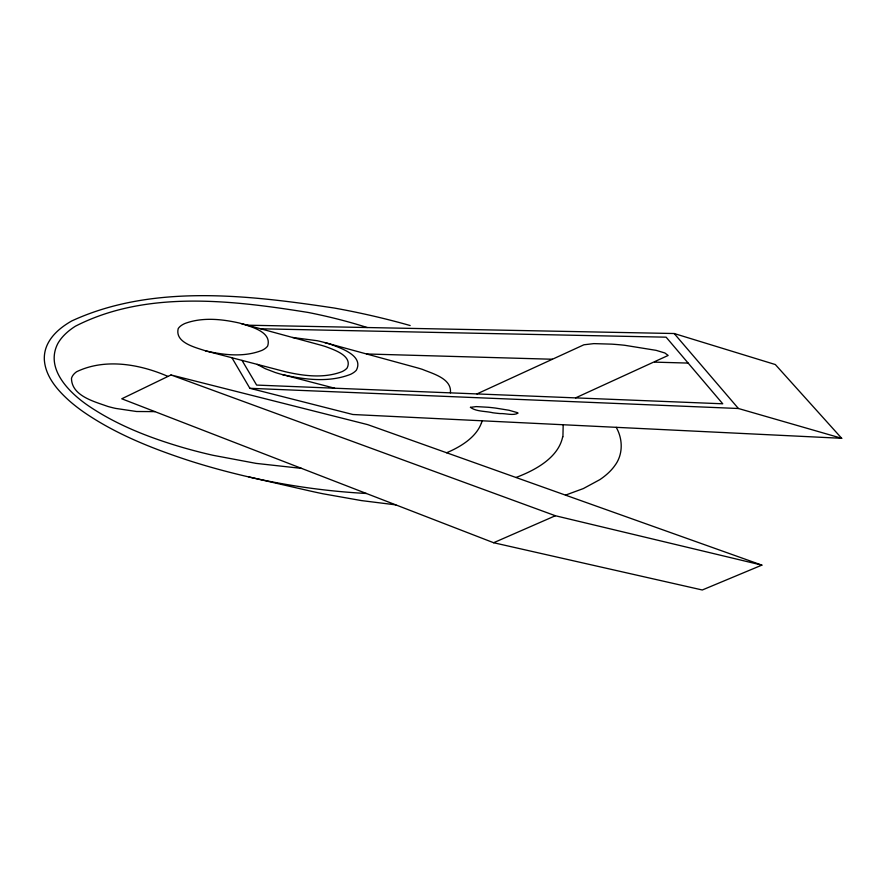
<?xml version="1.0" encoding="UTF-8"?>
<svg xmlns="http://www.w3.org/2000/svg" width="886" height="886" viewBox="0 0 886 886"><rect width="100%" height="100%" fill="white"/><g stroke="black" fill="none" stroke-linecap="round" stroke-linejoin="round"><path stroke-width="1.33" d="M562.92 436.82L563.186 424.748M450.398 392.863C452.07 378.577 432.756 373.704 422.378 369.373A36.691 8.816 12.1 0 0 416.464 367.612L324.808 342.572A34.798 8.362 12.1 0 0 317.133 340.711L292.579 337.477M481.419 423.143L482.183 420.806M171.02 374.955L121.77 398.789L493.624 542.73L702.288 589.987L761.86 565.124L367.745 424.649L171.02 374.955L555.378 515.741L761.86 565.124M476.923 393.927L583.896 344.787L593.819 343.624L611.772 344.145A110.373 26.514 12.1 0 1 624.564 345.263L656.127 350.347L664.843 352.971L668.155 355.452L575.59 397.88M493.624 542.73L555.378 515.741M446.622 452.768L449.567 451.472A523.083 125.657 12.1 0 0 481.364 423.12M565.478 495.13L583.342 488.574L599.789 479.68A572.899 137.629 12.1 0 0 614.906 465.482C623.223 454.474 622.936 439.024 616.213 427.329M154.917 411.625L136.533 411.503L115.601 408.402A34.698 8.339 12.1 0 1 107.782 406.43C94.326 401.546 71.733 395.998 71.478 378.444A156.047 37.489 12.1 0 1 76.65 371.721C105.124 358.044 139.789 364.102 167.986 376.428M247.427 325.195L674.18 333.524L775.328 364.545L841.7 438.304L352.861 414.504L249.863 388.301L231.933 357.756M260.672 328.795L666.128 337.178L722.743 403.794L256.63 385.078L242.022 360.403M366.538 353.979L552.388 359.24M654.599 362.13L688.145 363.083M249.863 388.301L738.403 408.501L841.7 438.304M366.383 493.48C326.845 491.342 287.496 485.783 248.9 476.967M301.55 468.384L256.132 463.389L212.906 455.271A134.439 32.295 12.1 0 1 183.369 447.685C150.011 437.928 117.041 425.28 88.168 405.622C69.13 392.576 45.009 368.72 57.712 343.757A528.222 126.897 12.1 0 1 75.432 326.192C146.522 289.822 232.265 300.288 308.228 312.47A135.237 32.494 12.1 0 1 364.81 326.768L367.214 327.532M395.843 504.876L361.377 500.579L323.002 493.779A167.72 40.291 12.1 0 1 307.431 490.39L247.427 476.624A191.199 45.928 12.1 0 1 187.455 460.1C150.974 448.061 114.737 433.597 83.018 411.58A338.474 81.313 12.1 0 1 68.3 399.896C56.804 389.408 45.485 376.14 44.344 359.938A545.997 131.161 12.1 0 1 48.497 342.406A572.434 137.518 12.1 0 1 71.788 320.92C152.713 283.62 248.833 295.171 334.221 308.029A192.24 46.183 12.1 0 1 410.163 325.539M257.15 364.356L265.246 368.676L275.192 372.485A34.787 8.362 12.1 0 0 282.49 374.612C304.596 379.673 328.95 382.796 350.601 374.324A134.151 32.228 12.1 0 0 356.394 370.16C363.858 355.651 340.855 348.143 330.644 344.322A34.942 8.395 12.1 0 0 324.808 342.572M205.652 350.878C223.948 355.109 244.104 357.435 261.979 350.369A117.827 28.308 12.1 0 0 267.683 345.983C272.212 331.331 249.664 326.391 239.441 323.047C221.755 319.071 202.462 317.033 185.108 323.412A117.45 28.219 12.1 0 0 178.186 328.684C174.775 342.838 195.684 347.445 205.652 350.878L285.514 371.777C303.843 375.996 323.999 378.566 341.985 371.666A111.525 26.79 12.1 0 0 347.157 367.945C352.949 355.917 334.232 349.87 325.76 346.647A29.072 6.988 12.1 0 0 320.654 345.119L241.524 323.589M282.49 374.612L334.631 388.212M674.18 333.524L738.403 408.501M562.676 436.776A584.439 140.398 12.1 0 1 515.973 477.488M470.455 407.35C476.214 411.768 485.838 411.038 492.926 412.787A68.233 16.391 12.1 0 0 500.103 413.585C505.529 413.264 513.459 415.933 518.044 413.12A3.677 0.886 12.1 0 0 517.457 412.666L508.996 410.251L495.484 408.069A68.266 16.402 12.1 0 0 488.219 407.272L476.214 406.596L470.455 407.35"/></g></svg>
